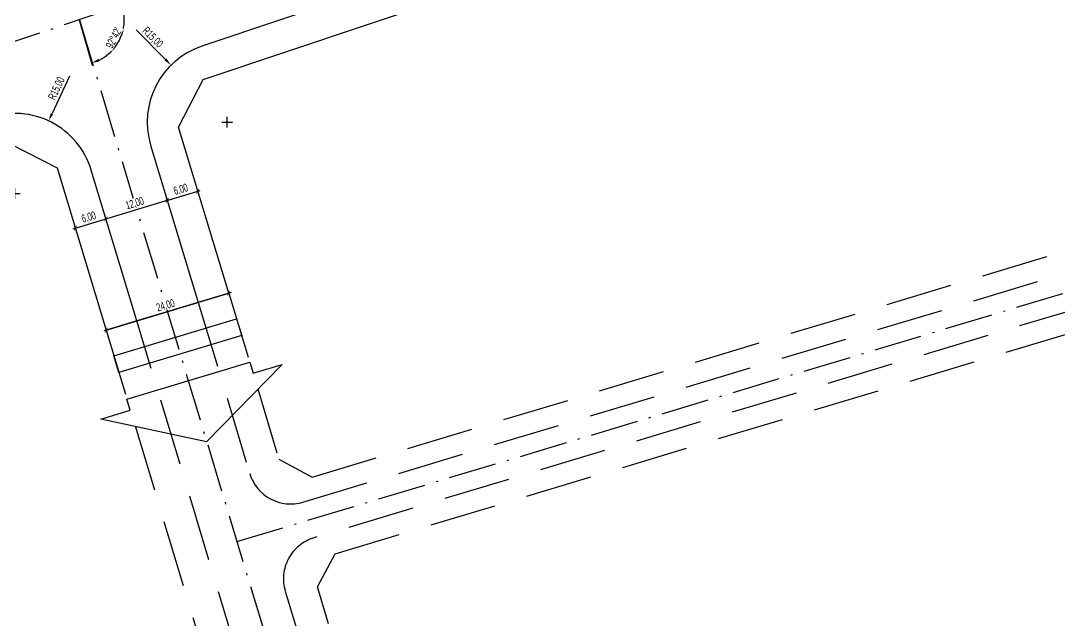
# Model space of a CAD drawing. Header units: metres. Extents: x 566107 to 571261, y 2062953 to 2068466.
# Drawn here: x 568517.7 to 568712.3, y 2065879.4 to 2065991.8 of the extents above; entities that cross this region are included whole.
import ezdxf

# ---------------------------------------------------------------- set-up
doc = ezdxf.new("R2010")
doc.units = ezdxf.units.M
doc.linetypes.add('ACAD_ISO10W100', pattern=[18.5, 12, -3, 0.5, -3])
doc.linetypes.add('HIDDEN', pattern=[0.375, 0.25, -0.125])
doc.layers.get('0').update_dxf_attribs({"linetype": 'CONTINUOUS'})
doc.layers.get('DEFPOINTS').update_dxf_attribs({"linetype": 'CONTINUOUS'})
doc.layers.add('kt', color=37, linetype='CONTINUOUS', lineweight=25)
for name, color, linetype in [('LogDg', 7, 'CONTINUOUS'), ('LogDg phu', 7, 'CONTINUOUS'), ('TimDg', 222, 'CONTINUOUS'), ('ViaHeS', 32, 'CONTINUOUS'), ('ViaHeSphu', 32, 'CONTINUOUS')]:
    doc.layers.add(name, color=color, linetype=linetype)
doc.styles.add('KTHUOC', font='', dxfattribs={"width": 0.8})
doc.styles.get('KTHUOC').set_extended_font_data('.VnArial NarrowH')
doc.dimstyles.new('tien', dxfattribs={"dimscale": 0, "dimtxt": 1.5, "dimasz": 0.75, "dimexe": 0.45, "dimexo": 0, "dimgap": 0.25, "dimtad": 1, "dimzin": 1, "dimtxsty": 'KTHUOC', "dimblk1": 'ARCHTICK', "dimblk2": 'ARCHTICK', "dimsah": 1, "dimcen": 1, "dimdle": 0.45, "dimclrd": 37, "dimclre": 37, "dimclrt": 7, "dimaunit": 1, "dimadec": 0, "dimazin": 0, "dimtfac": 1, "dimtix": 1, "dimtofl": 0, "dimtmove": 2, "dimatfit": 3, "dimldrblk": 'ARCHTICK', "dimfxl": 0, "dimtolj": 1, "dimtzin": 1, "dimarcsym": 0})

# ---------------------------------------------------------------- blocks, each defined once
blk = doc.blocks.new('*D391')
at = {"layer": 'DEFPOINTS', "color": 0, "transparency": 16777216}
for p in [(568731.76, 2066088.76), (568739.44, 2066067.27), (568652.73, 2066033.61), (569076.66, 2065124.59)]:
    blk.add_point(p, dxfattribs=at)
at = {"layer": 'kt', "color": 37, "lineweight": -2, "transparency": 16777216}
blk.add_arc((568739.44, 2066067.27), 12.4, 208.1508, 282.7498, dxfattribs=at)
at = {"layer": 'kt', "color": 37, "transparency": 16777216}
for points in [[(568728.28, 2066061.32), (568728.73, 2066061.53), (568727.88, 2066062.78)], [(568742.11, 2066055.42), (568742.25, 2066054.94), (568743.62, 2066055.6)]]:
    blk.add_solid(points, dxfattribs=at)
at = {"layer": 'kt', "color": 7, "transparency": 16777216, "insert": (568734.77, 2066057.03), "char_height": 1.5, "attachment_point": 5, "rotation": 335.4503, "style": 'KTHUOC', "bg_fill": 3, "box_fill_scale": 1.1, "bg_fill_color": 256, "bg_fill_true_color": 13158600, "bg_fill_transparency": 0}
blk.add_mtext("\\A1;88°28' ", dxfattribs=at)
at = {"layer": 'DEFPOINTS', "color": 0, "transparency": 16777216}
blk.add_point((568731.59, 2066057.67), dxfattribs=at)
blk = doc.blocks.new('_ArchTick')
at = {"color": 0, "linetype": 'ByBlock', "const_width": 0.15}
blk.add_lwpolyline([(-0.5, -0.5), (0.5, 0.5)], dxfattribs=at)
blk = doc.blocks.new('*D392')
at = {"layer": 'DEFPOINTS', "color": 0, "transparency": 16777216}
for p in [(568414.78, 2066393.15), (568652.73, 2066033.61), (568528.66, 2065991.97), (568203.78, 2065882.94)]:
    blk.add_point(p, dxfattribs=at)
at = {"layer": 'kt', "color": 37, "lineweight": -2, "transparency": 16777216}
blk.add_line((568528.66, 2065991.97), (568531.08, 2065983.44), dxfattribs=at)
blk.add_arc((568528.66, 2065991.97), 8.42, 296.0714, 8.3277, dxfattribs=at)
at = {"layer": 'kt', "color": 37, "transparency": 16777216}
for points in [[(568536.75, 2065993.13), (568537.23, 2065993.25), (568536.64, 2065994.65)], [(568532.45, 2065984.18), (568532.27, 2065984.65), (568530.96, 2065983.88)]]:
    blk.add_solid(points, dxfattribs=at)
at = {"layer": 'kt', "color": 7, "transparency": 16777216, "insert": (568535.1, 2065988.58), "char_height": 1.5, "attachment_point": 5, "rotation": 62.1996, "style": 'KTHUOC', "bg_fill": 3, "box_fill_scale": 1.1, "bg_fill_color": 256, "bg_fill_true_color": 13158600, "bg_fill_transparency": 0}
blk.add_mtext("\\A1;92°42' ", dxfattribs=at)
at = {"layer": 'DEFPOINTS', "color": 0, "transparency": 16777216}
blk.add_point((568534.79, 2065986.21), dxfattribs=at)
blk = doc.blocks.new('*D453')
at = {"layer": 'DEFPOINTS', "color": 0, "transparency": 16777216}
for p in [(568307.13, 2066184.16), (568706.63, 2066158.23), (568355.39, 2066040.36), (568387.53, 2065944.61)]:
    blk.add_point(p, dxfattribs=at)
at = {"layer": 'kt', "color": 37, "lineweight": -2, "transparency": 16777216}
blk.add_arc((568355.39, 2066040.36), 3.97, 40.3163, 86.7867, dxfattribs=at)
at = {"layer": 'kt', "color": 37, "transparency": 16777216}
for points in [[(568355.65, 2066044.08), (568355.58, 2066044.57), (568354.13, 2066044.13)], [(568358.64, 2066043.05), (568358.2, 2066042.81), (568359.16, 2066041.62)]]:
    blk.add_solid(points, dxfattribs=at)
at = {"layer": 'kt', "color": 7, "transparency": 16777216, "insert": (568357.67, 2066044.94), "char_height": 1.5, "attachment_point": 5, "rotation": 333.5515, "style": 'KTHUOC', "bg_fill": 3, "box_fill_scale": 1.1, "bg_fill_color": 256, "bg_fill_true_color": 13158600, "bg_fill_transparency": 0}
blk.add_mtext("\\A1;90°0' ", dxfattribs=at)
at = {"layer": 'DEFPOINTS', "color": 0, "transparency": 16777216}
blk.add_point((568358.02, 2066043.34), dxfattribs=at)
blk = doc.blocks.new('*D456')
at = {"layer": 'DEFPOINTS', "color": 0, "transparency": 16777216}
for p in [(568682.16, 2066204.87), (568307.13, 2066184.16), (568338.85, 2066089.66), (568387.53, 2065944.61)]:
    blk.add_point(p, dxfattribs=at)
at = {"layer": 'kt', "color": 37, "lineweight": -2, "transparency": 16777216}
blk.add_arc((568338.85, 2066089.66), 4.17, 39.2979, 87.8051, dxfattribs=at)
at = {"layer": 'kt', "color": 37, "transparency": 16777216}
for points in [[(568339.04, 2066093.57), (568338.97, 2066094.07), (568337.52, 2066093.61)], [(568342.29, 2066092.42), (568341.85, 2066092.18), (568342.8, 2066090.98)]]:
    blk.add_solid(points, dxfattribs=at)
at = {"layer": 'kt', "color": 7, "transparency": 16777216, "insert": (568341.21, 2066094.41), "char_height": 1.5, "attachment_point": 5, "rotation": 333.5515, "style": 'KTHUOC', "bg_fill": 3, "box_fill_scale": 1.1, "bg_fill_color": 256, "bg_fill_true_color": 13158600, "bg_fill_transparency": 0}
blk.add_mtext("\\A1;90°0' ", dxfattribs=at)
at = {"layer": 'DEFPOINTS', "color": 0, "transparency": 16777216}
blk.add_point((568341.6, 2066092.78), dxfattribs=at)
blk = doc.blocks.new('*D464')
at = {"layer": 'DEFPOINTS', "color": 0, "transparency": 16777216}
for p in [(568307.13, 2066184.16), (568652.73, 2066033.61), (568387.53, 2065944.61), (568203.78, 2065882.94)]:
    blk.add_point(p, dxfattribs=at)
at = {"layer": 'kt', "color": 37, "lineweight": -2, "transparency": 16777216}
blk.add_arc((568387.53, 2065944.61), 5.14, 35.3293, 91.7737, dxfattribs=at)
at = {"layer": 'kt', "color": 37, "transparency": 16777216}
for points in [[(568387.41, 2065949.5), (568387.32, 2065949.99), (568385.89, 2065949.48)], [(568391.94, 2065947.69), (568391.5, 2065947.47), (568392.4, 2065946.24)]]:
    blk.add_solid(points, dxfattribs=at)
at = {"layer": 'kt', "color": 7, "transparency": 16777216, "insert": (568390.32, 2065950.23), "char_height": 1.5, "attachment_point": 5, "rotation": 333.5515, "style": 'KTHUOC', "bg_fill": 3, "box_fill_scale": 1.1, "bg_fill_color": 256, "bg_fill_true_color": 13158600, "bg_fill_transparency": 0}
blk.add_mtext("\\A1;90°0' ", dxfattribs=at)
at = {"layer": 'DEFPOINTS', "color": 0, "transparency": 16777216}
blk.add_point((568390.93, 2065948.46), dxfattribs=at)
blk = doc.blocks.new('*D607')
at = {"layer": 'DEFPOINTS', "color": 0, "transparency": 16777216}
for p in [(568556.67, 2065940.71, 0), (568533.69, 2065933.78, 0), (568533.69, 2065933.78)]:
    blk.add_point(p, dxfattribs=at)
at = {"layer": 'kt', "color": 37, "lineweight": -2, "transparency": 16777216}
for p, q in [((568557.1, 2065940.84), (568533.26, 2065933.65)), ((568556.67, 2065940.71), (568556.8, 2065940.28)), ((568533.69, 2065933.78), (568533.82, 2065933.35))]:
    blk.add_line(p, q, dxfattribs=at)
at = {"layer": 'kt', "color": 37, "lineweight": -2, "transparency": 16777216, "xscale": 0.75, "yscale": 0.75, "zscale": 0.75}
for p, rotation in [((568556.67, 2065940.71), 16.79384698727913), ((568533.69, 2065933.78), 196.7938469872791)]:
    blk.add_blockref('_ArchTick', p, dxfattribs=dict(at, rotation=rotation))
at = {"layer": 'kt', "color": 7, "transparency": 16777216, "insert": (568544.85, 2065938.34), "char_height": 1.5, "attachment_point": 5, "rotation": 16.7938, "style": 'KTHUOC', "bg_fill": 3, "box_fill_scale": 1.1, "bg_fill_color": 256, "bg_fill_true_color": 13158600, "bg_fill_transparency": 0}
blk.add_mtext('\\A1;24,00 ', dxfattribs=at)
blk = doc.blocks.new('*D608')
at = {"layer": 'DEFPOINTS', "color": 0, "transparency": 16777216}
for p in [(568533.66, 2065954.66), (568533.67, 2065954.61)]:
    blk.add_point(p, dxfattribs=at)
at = {"layer": 'kt', "color": 37, "lineweight": -2, "transparency": 16777216}
for p, q in [((568527.48, 2065952.79), (568534.09, 2065954.79)), ((568527.93, 2065952.87), (568527.78, 2065953.35)), ((568533.67, 2065954.61), (568533.53, 2065955.09))]:
    blk.add_line(p, q, dxfattribs=at)
at = {"layer": 'kt', "color": 37, "lineweight": -2, "transparency": 16777216, "xscale": 0.75, "yscale": 0.75, "zscale": 0.75}
for p, rotation in [((568527.91, 2065952.92), 196.7938469888144), ((568533.66, 2065954.66), 16.7938469888144)]:
    blk.add_blockref('_ArchTick', p, dxfattribs=dict(at, rotation=rotation))
at = {"layer": 'kt', "color": 7, "transparency": 16777216, "insert": (568530.45, 2065954.88), "char_height": 1.5, "attachment_point": 5, "rotation": 16.7938, "style": 'KTHUOC', "bg_fill": 3, "box_fill_scale": 1.1, "bg_fill_color": 256, "bg_fill_true_color": 13158600, "bg_fill_transparency": 0}
blk.add_mtext('\\A1;6,00 ', dxfattribs=at)
at = {"layer": 'DEFPOINTS', "color": 0, "transparency": 16777216}
blk.add_point((568527.93, 2065952.87, 0), dxfattribs=at)
blk = doc.blocks.new('*D609')
at = {"layer": 'DEFPOINTS', "color": 0, "transparency": 16777216}
for p in [(568545.14, 2065958.12), (568545.14, 2065958.12), (568533.67, 2065954.61)]:
    blk.add_point(p, dxfattribs=at)
at = {"layer": 'kt', "color": 37, "lineweight": -2, "transparency": 16777216}
for p, q in [((568533.23, 2065954.53), (568545.58, 2065958.25)), ((568545.14, 2065958.12), (568545.01, 2065958.56)), ((568533.67, 2065954.61), (568533.53, 2065955.09))]:
    blk.add_line(p, q, dxfattribs=at)
at = {"layer": 'kt', "color": 37, "lineweight": -2, "transparency": 16777216, "xscale": 0.75, "yscale": 0.75, "zscale": 0.75}
for p, rotation in [((568545.14, 2065958.12), 16.79384698881442), ((568533.66, 2065954.66), 196.7938469888144)]:
    blk.add_blockref('_ArchTick', p, dxfattribs=dict(at, rotation=rotation))
at = {"layer": 'kt', "color": 7, "transparency": 16777216, "insert": (568539.07, 2065957.49), "char_height": 1.5, "attachment_point": 5, "rotation": 16.7938, "style": 'KTHUOC', "bg_fill": 3, "box_fill_scale": 1.1, "bg_fill_color": 256, "bg_fill_true_color": 13158600, "bg_fill_transparency": 0}
blk.add_mtext('\\A1;12,00 ', dxfattribs=at)
blk = doc.blocks.new('*D610')
at = {"layer": 'DEFPOINTS', "color": 0, "transparency": 16777216}
blk.add_point((568550.89, 2065959.86), dxfattribs=at)
blk.add_point((568550.89, 2065959.86), dxfattribs=at)
at = {"layer": 'kt', "color": 37, "lineweight": -2, "transparency": 16777216}
for p, q in [((568544.71, 2065957.99), (568551.32, 2065959.99)), ((568550.89, 2065959.86), (568550.76, 2065960.29)), ((568545.14, 2065958.12), (568545.01, 2065958.56))]:
    blk.add_line(p, q, dxfattribs=at)
at = {"layer": 'kt', "color": 37, "lineweight": -2, "transparency": 16777216, "xscale": 0.75, "yscale": 0.75, "zscale": 0.75}
for p, rotation in [((568550.89, 2065959.86), 16.79384698881442), ((568545.14, 2065958.12), 196.7938469888144)]:
    blk.add_blockref('_ArchTick', p, dxfattribs=dict(at, rotation=rotation))
at = {"layer": 'kt', "color": 7, "transparency": 16777216, "insert": (568547.69, 2065960.09), "char_height": 1.5, "attachment_point": 5, "rotation": 16.7938, "style": 'KTHUOC', "bg_fill": 3, "box_fill_scale": 1.1, "bg_fill_color": 256, "bg_fill_true_color": 13158600, "bg_fill_transparency": 0}
blk.add_mtext('\\A1;6,00 ', dxfattribs=at)
at = {"layer": 'DEFPOINTS', "color": 0, "transparency": 16777216}
blk.add_point((568545.14, 2065958.12), dxfattribs=at)
blk = doc.blocks.new('*D637')
at = {"layer": 'DEFPOINTS', "color": 0, "transparency": 16777216}
for p in [(568545.85, 2065983.47), (568556.39, 2065972.8)]:
    blk.add_point(p, dxfattribs=at)
at = {"layer": 'kt', "color": 37, "lineweight": -2, "transparency": 16777216}
for p, q in [((568539.33, 2065990.07), (568544.79, 2065984.54)), ((568555.39, 2065972.8), (568557.39, 2065972.8)), ((568556.39, 2065971.8), (568556.39, 2065973.8))]:
    blk.add_line(p, q, dxfattribs=at)
at = {"layer": 'kt', "color": 37, "transparency": 16777216}
blk.add_solid([(568544.97, 2065984.72), (568544.62, 2065984.36), (568545.85, 2065983.47)], dxfattribs=at)
at = {"layer": 'kt', "color": 7, "transparency": 16777216, "insert": (568542.35, 2065988.64), "char_height": 1.5, "attachment_point": 5, "rotation": 314.6282, "style": 'KTHUOC', "bg_fill": 3, "box_fill_scale": 1.1, "bg_fill_color": 256, "bg_fill_true_color": 13158600, "bg_fill_transparency": 0}
blk.add_mtext('\\A1;R15,00 ', dxfattribs=at)
blk = doc.blocks.new('*D638')
at = {"layer": 'DEFPOINTS', "color": 0, "transparency": 16777216}
for p in [(568522.9, 2065973.02), (568516.55, 2065959.43)]:
    blk.add_point(p, dxfattribs=at)
at = {"layer": 'kt', "color": 37, "lineweight": -2, "transparency": 16777216}
for p, q in [((568526.83, 2065981.42), (568523.54, 2065974.38)), ((568515.55, 2065959.43), (568517.55, 2065959.43)), ((568516.55, 2065958.43), (568516.55, 2065960.43))]:
    blk.add_line(p, q, dxfattribs=at)
at = {"layer": 'kt', "color": 37, "transparency": 16777216}
blk.add_solid([(568523.31, 2065974.48), (568523.76, 2065974.27), (568522.9, 2065973.02)], dxfattribs=at)
at = {"layer": 'kt', "color": 7, "transparency": 16777216, "insert": (568524.46, 2065979.06), "char_height": 1.5, "attachment_point": 5, "rotation": 64.9442, "style": 'KTHUOC', "bg_fill": 3, "box_fill_scale": 1.1, "bg_fill_color": 256, "bg_fill_true_color": 13158600, "bg_fill_transparency": 0}
blk.add_mtext('\\A1;R15,00 ', dxfattribs=at)

msp = doc.modelspace()

# ---------------------------------------------------------------- linework, layer by layer
at = {"layer": 'LogDg'}
msp.add_lwpolyline([(568731.777, 2066022.932, -0.1246658), (568711.594, 2066031.927, 0.2629368), (568692.15, 2066034.926, -0.0093449), (568656.521, 2066022.224), (568551.613, 2065987.017, 0.4052568), (568542.025, 2065968.463), (568550.923, 2065938.978), (568539.435, 2065935.51), (568530.909, 2065963.762, 0.4232274), (568511.776, 2065973.648), (568425.403, 2065944.662, 0.4065199), (568420.3, 2065934.733), (568434.533, 2065888.3), (568425.929, 2065885.662), (568411.888, 2065931.466, 0.4219493), (568401.694, 2065936.705), (568275.221, 2065894.261, 0.3468311), (568269.797, 2065885.971), (568270.818, 2065874.448, 0.1098508), (568280.271, 2065844.652), (568275.082, 2065841.639, -0.1098508), (568264.842, 2065873.919), (568264.286, 2065880.185, 0.4849671), (568253.772, 2065887.064)], format="xyb", dxfattribs=at)
at = {"layer": 'LogDg', "ltscale": 0.75}
msp.add_lwpolyline([(568535.136, 2065928.99), (568558.112, 2065935.924), (568559.104, 2065932.808), (568536.081, 2065925.857)], close=True, dxfattribs=at)
at = {"layer": 'LogDg', "ltscale": 0.75, "elevation": 0}
msp.add_lwpolyline([(568561.219, 2065925.717), (568566.702, 2065927.372), (568552.518, 2065912.834), (568532.713, 2065917.111), (568538.196, 2065918.766), (568537.565, 2065920.855), (568560.588, 2065927.806)], close=True, dxfattribs=at)
at = {"layer": 'LogDg phu', "linetype": 'HIDDEN', "ltscale": 50}
for points in [[(568550.923, 2065938.978), (568560.611, 2065906.878, 0.41385), (568570.572, 2065901.528), (568732.798, 2065950.268, 0.0228584), (568750.388, 2065956.443), (568757.204, 2065959.191, 0.4026197), (568761.744, 2065969.305), (568755.641, 2065986.366)], [(568591.597, 2065804.206, 0.4118436), (568601.506, 2065798.84), (568793.597, 2065855.121, 0.431462), (568798.88, 2065865.492), (568769.497, 2065947.632, 0.4259033), (568758.973, 2065952.357), (568753.006, 2065949.95, -0.0228584), (568734.812, 2065943.564), (568572.613, 2065894.832, 0.4145773), (568567.256, 2065884.859), (568591.597, 2065804.206)], [(568434.533, 2065888.3), (568471.141, 2065768.878, 0.4105758), (568481.039, 2065763.545), (568563.046, 2065787.572), (568574.634, 2065790.968, 0.4165875), (568580.044, 2065800.956), (568539.435, 2065935.51)]]:
    msp.add_lwpolyline(points, format="xyb", dxfattribs=at)
at = {"layer": 'TimDg', "linetype": 'ACAD_ISO10W100', "ltscale": 0.75}
for points in [[(569579.458, 2066552.489), (569316.691, 2066388.631, -0.0121561), (569316.482, 2066388.507), (569007.707, 2066216.212), (568836.949, 2066116.999, -0.0506838), (568652.728, 2066033.609), (568203.78, 2065882.944), (567811.807, 2065759.32)], [(568558.185, 2065894.152), (568733.805, 2065946.916, 0.0228584), (568751.697, 2065953.197), (568811.016, 2065977.115, 0.017204), (568823.592, 2065982.697), (569064.377, 2066099.631, 0.01782), (569076.966, 2066106.31), (569234.224, 2066197.054)]]:
    msp.add_lwpolyline(points, format="xyb", dxfattribs=at)
msp.add_lwpolyline([(568528.662, 2065991.973), (568677.745, 2065497.995)], dxfattribs=at)
at = {"layer": 'ViaHeS', "elevation": 0}
msp.add_lwpolyline([(568261.853, 2065873.654, 0.1098508), (568272.488, 2065840.133), (568282.866, 2065846.158, -0.1098508), (568273.807, 2065874.713), (568273.138, 2065882.252), (568277.48, 2065888.691), (568402.232, 2065930.557), (568408.438, 2065927.367), (568421.626, 2065884.343), (568438.836, 2065889.619), (568425.508, 2065933.096), (568428.783, 2065939.467), (568515.847, 2065968.686), (568524.506, 2065964.211), (568533.691, 2065933.777), (568556.668, 2065940.711), (568547.27, 2065971.851), (568551.883, 2065980.779), (568658.455, 2066016.544, 0.0085451), (568691.246, 2066028.176, -0.2491929), (568709.856, 2066025.734, 0.0997504), (568728.253, 2066017.517, -0.256949)], format="xyb", dxfattribs=at)
at = {"layer": 'ViaHeSphu', "linetype": 'HIDDEN', "ltscale": 50}
for points in [[(568556.668, 2065940.711), (568566.065, 2065909.571), (568572.299, 2065906.223), (568731.647, 2065954.099, 0.0228584), (568748.892, 2065960.152), (568752.779, 2065961.72), (568755.732, 2065968.297), (568749.214, 2065986.519)], [(568764.157, 2065944.747), (568792.936, 2065864.296), (568789.822, 2065858.183), (568722.151, 2065838.356), (568603.291, 2065803.532), (568597.048, 2065806.913), (568573.289, 2065885.638), (568576.633, 2065891.863), (568735.963, 2065939.733, 0.0228584), (568754.502, 2065946.241), (568757.835, 2065947.585), (568764.157, 2065944.747)]]:
    msp.add_lwpolyline(points, format="xyb", dxfattribs=at)
msp.add_lwpolyline([(568533.691, 2065933.777), (568574.015, 2065800.164), (568570.662, 2065793.972), (568561.75, 2065791.361)], dxfattribs=at)

# ---------------------------------------------------------------- next in the draw order: dimensions: what is measured, and where the dimension line sits
at = {"layer": 'kt'}
dim = msp.add_angular_dim_2l(base=(568731.589, 2066057.675), line1=((569076.661, 2065124.595), (568731.759, 2066088.757)), line2=((568652.728, 2066033.609), (568739.443, 2066067.274)), dimstyle='tien', override={"dimscale": 1, "dimasz": 1.5, "dimpost": ' ', "dimadec": 2, "dimazin": 1}, dxfattribs=at)
dim.commit()
dim.dimension.update_dxf_attribs({"geometry": '*D391', "text_midpoint": (568734.765, 2066057.031)})

# ---------------------------------------------------------------- next in the draw order: dimensions: what is measured, and where the dimension line sits
dim = msp.add_angular_dim_2l(base=(568534.793, 2065986.205), line1=((568652.728, 2066033.609), (568203.78, 2065882.944)), line2=((568414.779, 2066393.153), (568528.662, 2065991.973)), dimstyle='tien', override={"dimscale": 1, "dimasz": 1.5, "dimpost": ' ', "dimadec": 2, "dimazin": 1}, dxfattribs=at)
dim.commit()
dim.dimension.update_dxf_attribs({"geometry": '*D392', "text_midpoint": (568535.097, 2065988.58)})

# ---------------------------------------------------------------- next in the draw order: dimensions: what is measured, and where the dimension line sits
dim = msp.add_angular_dim_2l(base=(568358.021, 2066043.338), line1=((568706.63, 2066158.234), (568355.392, 2066040.36)), line2=((568307.134, 2066184.156), (568387.525, 2065944.608)), dimstyle='tien', override={"dimscale": 1, "dimasz": 1.5, "dimpost": ' ', "dimadec": 2, "dimazin": 1}, dxfattribs=at)
dim.commit()
dim.dimension.update_dxf_attribs({"geometry": '*D453', "text_midpoint": (568357.67, 2066044.94)})

# ---------------------------------------------------------------- next in the draw order: dimensions: what is measured, and where the dimension line sits
dim = msp.add_angular_dim_2l(base=(568341.605, 2066092.78), line1=((568338.847, 2066089.658), (568682.162, 2066204.873)), line2=((568307.134, 2066184.156), (568387.525, 2065944.608)), dimstyle='tien', override={"dimscale": 1, "dimasz": 1.5, "dimpost": ' ', "dimadec": 2, "dimazin": 1}, dxfattribs=at)
dim.commit()
dim.dimension.update_dxf_attribs({"geometry": '*D456', "text_midpoint": (568341.212, 2066094.411)})

# ---------------------------------------------------------------- next in the draw order: dimensions: what is measured, and where the dimension line sits
dim = msp.add_angular_dim_2l(base=(568390.928, 2065948.461), line1=((568652.728, 2066033.609), (568203.78, 2065882.944)), line2=((568307.134, 2066184.156), (568387.525, 2065944.608)), dimstyle='tien', override={"dimscale": 1, "dimasz": 1.5, "dimpost": ' ', "dimadec": 2, "dimazin": 1}, dxfattribs=at)
dim.commit()
dim.dimension.update_dxf_attribs({"geometry": '*D464', "text_midpoint": (568390.324, 2065950.234)})

# ---------------------------------------------------------------- next in the draw order: dimensions: what is measured, and where the dimension line sits
for center, mpoint, picture, middle in [((568556.385, 2065972.797), (568545.847, 2065983.472), '*D637', (568542.35, 2065988.641)), ((568516.549, 2065959.428), (568522.901, 2065973.016), '*D638', (568524.464, 2065979.059))]:
    dim = msp.add_radius_dim(center=center, mpoint=mpoint, dimstyle='tien', override={"dimscale": 1, "dimasz": 1.5, "dimpost": ' ', "dimadec": 2, "dimazin": 1}, dxfattribs=at)
    dim.commit()
    dim.dimension.update_dxf_attribs({"geometry": picture, "text_midpoint": middle})
for p1, p2, distance, picture, middle in [((568527.928, 2065952.873, 0), (568533.672, 2065954.606), 0.053, '*D608', (568530.454, 2065954.885)), ((568556.668, 2065940.711, 0), (568533.691, 2065933.777, 0), 0, '*D607', (568544.849, 2065938.338))]:
    dim = msp.add_aligned_dim(p1=p1, p2=p2, distance=distance, dimstyle='tien', override={"dimscale": 1, "dimpost": ' '}, dxfattribs=at)
    dim.commit()
    dim.dimension.update_dxf_attribs({"geometry": picture, "text_midpoint": middle})

# ---------------------------------------------------------------- next in the draw order: dimensions: what is measured, and where the dimension line sits
dim = msp.add_linear_dim(base=(568545.145, 2065958.125), p1=(568533.672, 2065954.606), p2=(568545.145, 2065958.125), angle=196.79385, dimstyle='tien', override={"dimscale": 1, "dimpost": ' '}, dxfattribs=at)
dim.commit()
dim.dimension.update_dxf_attribs({"geometry": '*D609', "text_midpoint": (568539.071, 2065957.485)})

# ---------------------------------------------------------------- next in the draw order: dimensions: what is measured, and where the dimension line sits
dim = msp.add_linear_dim(base=(568550.889, 2065959.858), p1=(568545.145, 2065958.125), p2=(568550.889, 2065959.858), angle=196.79385, dimstyle='tien', override={"dimscale": 1, "dimpost": ' '}, dxfattribs=at)
dim.commit()
dim.dimension.update_dxf_attribs({"geometry": '*D610', "text_midpoint": (568547.687, 2065960.085)})

doc.saveas('drawing.dxf')
